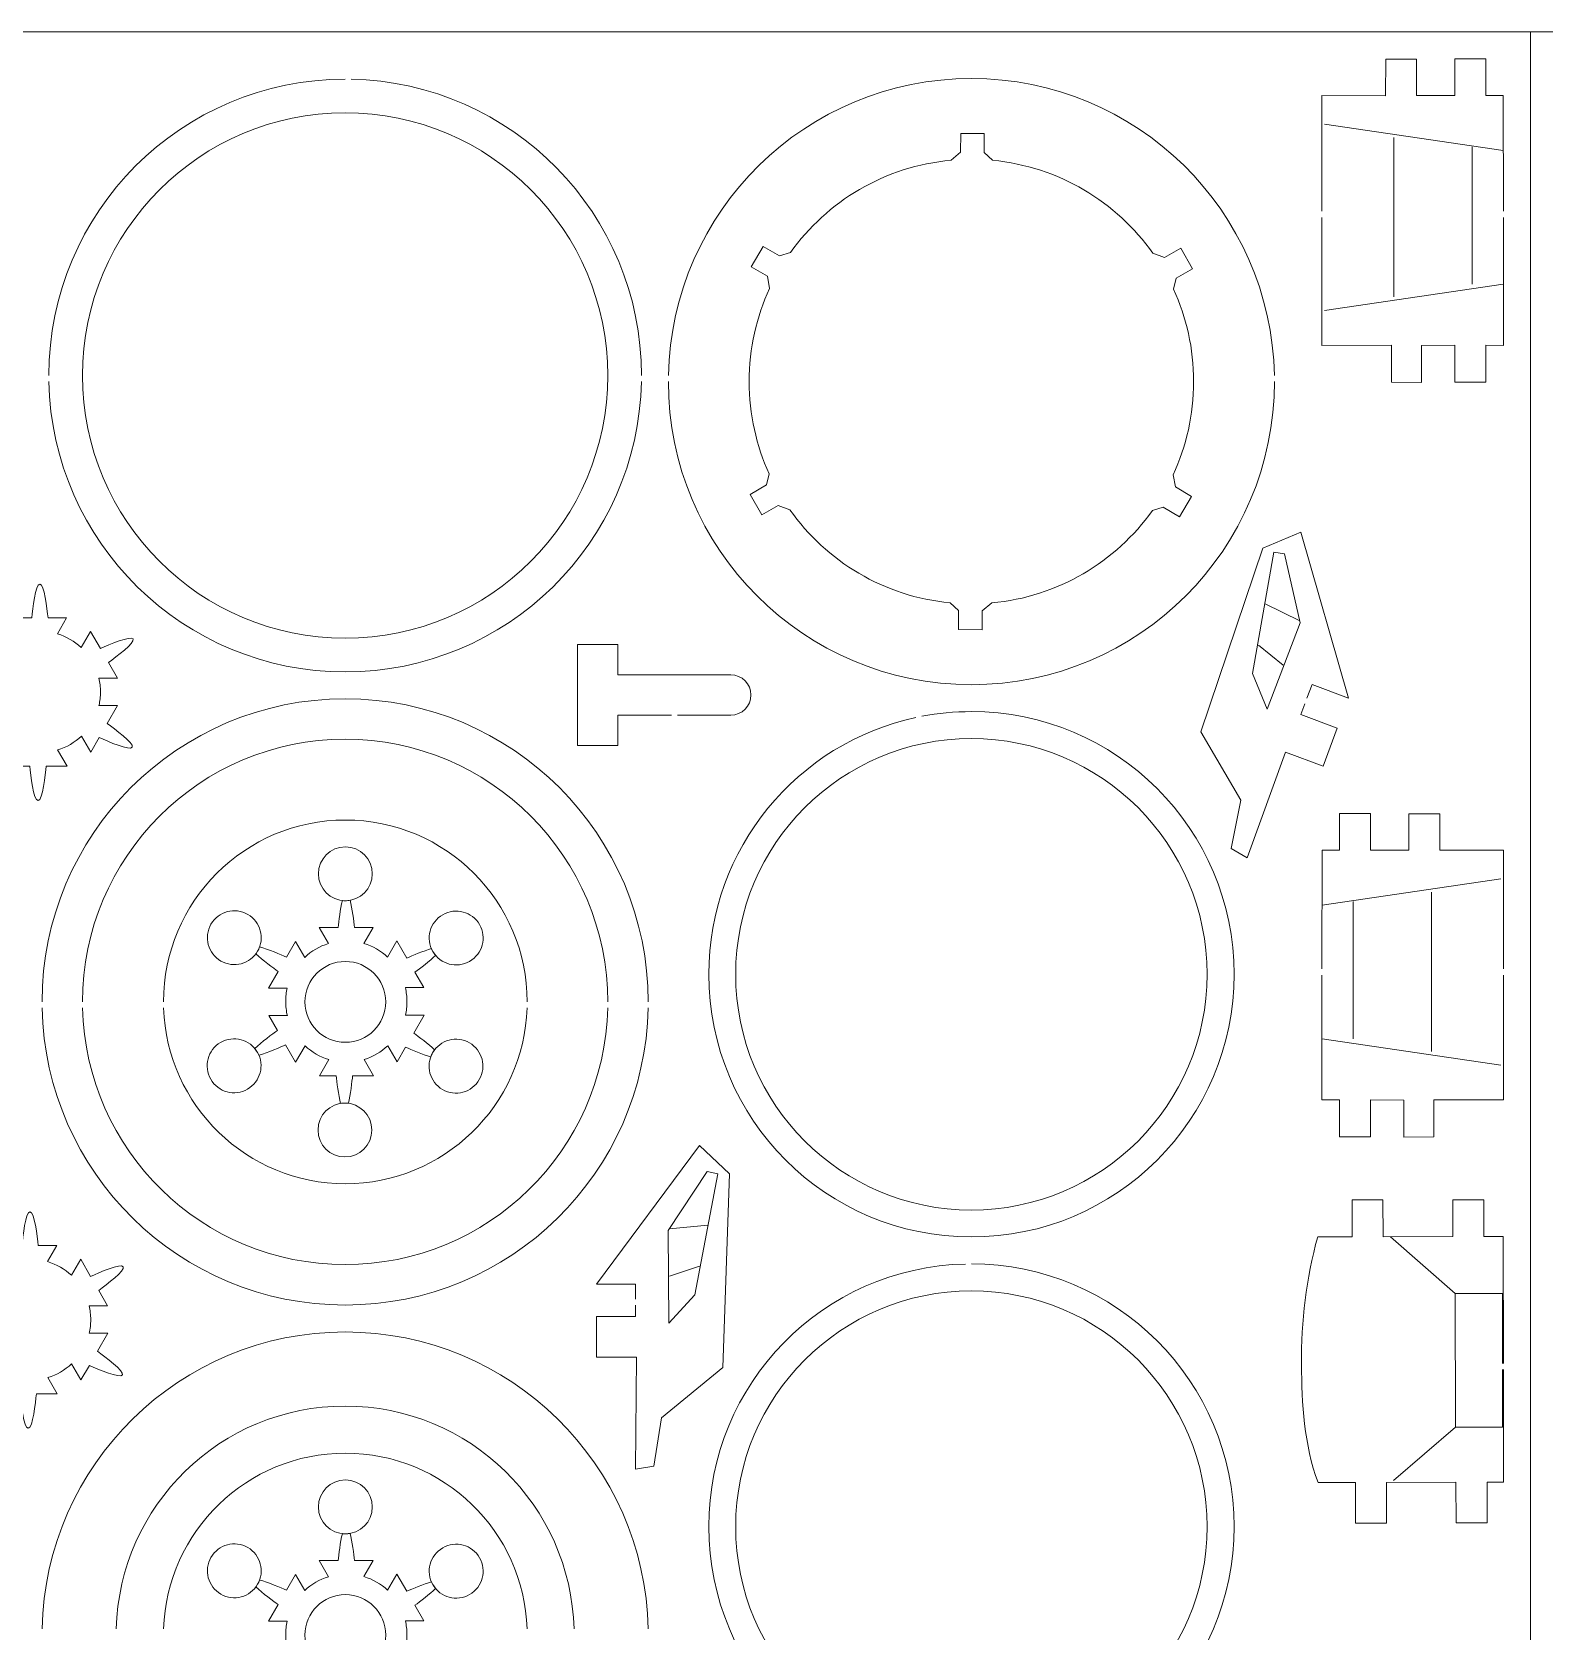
# Model space of a CAD drawing. Header units: centimetres. Extents: x -36.3 to 43.7, y -27.7 to 32.3.
# Drawn here: x 12.53 to 23.75, y 20.46 to 32.33 of the extents above; entities that cross this region are included whole.
import ezdxf

# ---------------------------------------------------------------- set-up
doc = ezdxf.new("R2010")
doc.units = ezdxf.units.CM
doc.header["$MEASUREMENT"] = 0
doc.layers.add('layer 1', color=7, linetype='Continuous')

msp = doc.modelspace()

# ---------------------------------------------------------------- linework, layer by layer
at = {"layer": 'layer 1', "color": 250, "lineweight": 20}
msp.add_lwpolyline([(-6.34629, 12.33283), (23.65371, 12.33283), (23.65371, 32.33283), (-6.34629, 32.33283), (-6.34629, 12.33283)], close=True, dxfattribs=at)
msp.add_open_spline([(23.65371, 2.33283), (23.65371, 2.33283), (23.65371, 32.33283), (23.65371, 32.33283), (23.65371, 32.33283), (43.65371, 32.33283), (43.65371, 32.33283), (43.65371, 32.33283), (43.65371, 2.33283), (43.65371, 2.33283), (43.65371, 2.33283), (23.65371, 2.33283), (23.65371, 2.33283)], degree=3, knots=[0, 0, 0, 0, 0.25, 0.25, 0.25, 0.5, 0.5, 0.5, 0.75, 0.75, 0.75, 1, 1, 1, 1], dxfattribs=at)
at = {"layer": 'layer 1', "color": 250, "lineweight": 9}
for points, knots in [([(23.45244, 31.00202), (23.45244, 31.00202), (23.45135, 31.86171), (23.45135, 31.86171), (23.45135, 31.86171), (23.32236, 31.86171), (23.32236, 31.86171), (23.32236, 31.86171), (23.32237, 32.13283), (23.32237, 32.13283), (23.32237, 32.13283), (23.09233, 32.13283), (23.09233, 32.13283), (23.09233, 32.13283), (23.09232, 31.86171), (23.09232, 31.86171), (23.09232, 31.86171), (22.80808, 31.86171), (22.80808, 31.86171), (22.80808, 31.86171), (22.80808, 32.13125), (22.80808, 32.13125), (22.80808, 32.13125), (22.57814, 32.13125), (22.57814, 32.13125), (22.57814, 32.13125), (22.57786, 31.86003), (22.57786, 31.86003), (22.57786, 31.86003), (22.10371, 31.86171), (22.10371, 31.86171), (22.10371, 31.86171), (22.10371, 31.00202), (22.10371, 31.00202)], [0, 0, 0, 0, 0.09090909, 0.09090909, 0.09090909, 0.18181818, 0.18181818, 0.18181818, 0.27272727, 0.27272727, 0.27272727, 0.36363636, 0.36363636, 0.36363636, 0.45454545, 0.45454545, 0.45454545, 0.54545455, 0.54545455, 0.54545455, 0.63636364, 0.63636364, 0.63636364, 0.72727273, 0.72727273, 0.72727273, 0.81818182, 0.81818182, 0.81818182, 0.90909091, 0.90909091, 0.90909091, 1, 1, 1, 1]), ([(17.25283, 29.78282), (17.27679, 31.00469), (18.27478, 31.98782), (19.50239, 31.98782), (20.73, 31.98782), (21.72799, 31.00469), (21.75195, 29.78282)], [0, 0, 0, 0, 0.5, 0.5, 0.5, 1, 1, 1, 1]), ([(14.85281, 31.73282), (15.92978, 31.73282), (16.80281, 30.85977), (16.80281, 29.78282), (16.80281, 28.70587), (15.92978, 27.83282), (14.85281, 27.83282), (13.77588, 27.83282), (12.90285, 28.70587), (12.90285, 29.78282), (12.90285, 30.85977), (13.77588, 31.73282), (14.85281, 31.73282)], [0, 0, 0, 0, 0.25, 0.25, 0.25, 0.5, 0.5, 0.5, 0.75, 0.75, 0.75, 1, 1, 1, 1]), ([(19.66, 31.38029), (20.15126, 31.33373), (20.57976, 31.07184), (20.85005, 30.69001), (20.85005, 30.69001), (20.93687, 30.65802), (20.93687, 30.65802), (20.93687, 30.65802), (21.05825, 30.72771), (21.05825, 30.72771), (21.05825, 30.72771), (21.14407, 30.57544), (21.14407, 30.57544), (21.14407, 30.57544), (21.02286, 30.50546), (21.02286, 30.50546), (21.02286, 30.50546), (21.00373, 30.4231), (21.00373, 30.4231), (21.09916, 30.21438), (21.15239, 29.98233), (21.15239, 29.73782), (21.15239, 29.49093), (21.09808, 29.25676), (21.0009, 29.04647), (21.0009, 29.04647), (21.01654, 28.95563), (21.01654, 28.95563), (21.01654, 28.95563), (21.13758, 28.88536), (21.13758, 28.88536), (21.13758, 28.88536), (21.04862, 28.7349), (21.04862, 28.7349), (21.04862, 28.7349), (20.92741, 28.80488), (20.92741, 28.80488), (20.92741, 28.80488), (20.84616, 28.78016), (20.84616, 28.78016), (20.57445, 28.39955), (20.14503, 28.13936), (19.65333, 28.09476), (19.65333, 28.09476), (19.58206, 28.03544), (19.58206, 28.03544), (19.58206, 28.03544), (19.58172, 27.89548), (19.58172, 27.89548), (19.58172, 27.89548), (19.40694, 27.89729), (19.40694, 27.89729), (19.40694, 27.89729), (19.40694, 28.03725), (19.40694, 28.03725), (19.40694, 28.03725), (19.3448, 28.09535), (19.3448, 28.09535), (18.85352, 28.14191), (18.42501, 28.40378), (18.15472, 28.78565), (18.15472, 28.78565), (18.06791, 28.81764), (18.06791, 28.81764), (18.06791, 28.81764), (17.94653, 28.74795), (17.94653, 28.74795), (17.94653, 28.74795), (17.86071, 28.90022), (17.86071, 28.90022), (17.86071, 28.90022), (17.98192, 28.9702), (17.98192, 28.9702), (17.98192, 28.9702), (18.00105, 29.05255), (18.00105, 29.05255), (17.90562, 29.26127), (17.85239, 29.49332), (17.85239, 29.73782), (17.85239, 29.98471), (17.90671, 30.21888), (18.00389, 30.42918), (18.00389, 30.42918), (17.98824, 30.52003), (17.98824, 30.52003), (17.98824, 30.52003), (17.8672, 30.5903), (17.8672, 30.5903), (17.8672, 30.5903), (17.95616, 30.74076), (17.95616, 30.74076), (17.95616, 30.74076), (18.07737, 30.67078), (18.07737, 30.67078), (18.07737, 30.67078), (18.15863, 30.6955), (18.15863, 30.6955), (18.43034, 31.07611), (18.85975, 31.33628), (19.35143, 31.38088), (19.35143, 31.38088), (19.42272, 31.44022), (19.42272, 31.44022), (19.42272, 31.44022), (19.42306, 31.58018), (19.42306, 31.58018), (19.42306, 31.58018), (19.59784, 31.57837), (19.59784, 31.57837), (19.59784, 31.57837), (19.59784, 31.43841), (19.59784, 31.43841), (19.59784, 31.43841), (19.66, 31.38029), (19.66, 31.38029)], [0, 0, 0, 0, 0.02631579, 0.02631579, 0.02631579, 0.05263158, 0.05263158, 0.05263158, 0.07894737, 0.07894737, 0.07894737, 0.10526316, 0.10526316, 0.10526316, 0.13157895, 0.13157895, 0.13157895, 0.15789474, 0.15789474, 0.15789474, 0.18421053, 0.18421053, 0.18421053, 0.21052632, 0.21052632, 0.21052632, 0.23684211, 0.23684211, 0.23684211, 0.26315789, 0.26315789, 0.26315789, 0.28947368, 0.28947368, 0.28947368, 0.31578947, 0.31578947, 0.31578947, 0.34210526, 0.34210526, 0.34210526, 0.36842105, 0.36842105, 0.36842105, 0.39473684, 0.39473684, 0.39473684, 0.42105263, 0.42105263, 0.42105263, 0.44736842, 0.44736842, 0.44736842, 0.47368421, 0.47368421, 0.47368421, 0.5, 0.5, 0.5, 0.52631579, 0.52631579, 0.52631579, 0.55263158, 0.55263158, 0.55263158, 0.57894737, 0.57894737, 0.57894737, 0.60526316, 0.60526316, 0.60526316, 0.63157895, 0.63157895, 0.63157895, 0.65789474, 0.65789474, 0.65789474, 0.68421053, 0.68421053, 0.68421053, 0.71052632, 0.71052632, 0.71052632, 0.73684211, 0.73684211, 0.73684211, 0.76315789, 0.76315789, 0.76315789, 0.78947368, 0.78947368, 0.78947368, 0.81578947, 0.81578947, 0.81578947, 0.84210526, 0.84210526, 0.84210526, 0.86842105, 0.86842105, 0.86842105, 0.89473684, 0.89473684, 0.89473684, 0.92105263, 0.92105263, 0.92105263, 0.94736842, 0.94736842, 0.94736842, 0.97368421, 0.97368421, 0.97368421, 1, 1, 1, 1]), ([(22.10371, 30.95702), (22.10371, 30.95702), (22.10371, 30.0064), (22.10371, 30.0064), (22.10371, 30.0064), (22.62076, 30.00817), (22.62076, 30.00817), (22.62076, 30.00817), (22.62076, 29.73321), (22.62076, 29.73321), (22.62076, 29.73321), (22.8433, 29.73106), (22.8433, 29.73106), (22.8433, 29.73106), (22.8433, 30.00602), (22.8433, 30.00602), (22.8433, 30.00602), (23.09233, 30.00817), (23.09233, 30.00817), (23.09233, 30.00817), (23.09233, 29.73321), (23.09233, 29.73321), (23.09233, 29.73321), (23.32237, 29.73321), (23.32237, 29.73321), (23.32237, 29.73321), (23.32237, 30.00817), (23.32237, 30.00817), (23.32237, 30.00817), (23.45371, 30.0064), (23.45371, 30.0064), (23.45371, 30.0064), (23.4525, 30.95702), (23.4525, 30.95702)], [0, 0, 0, 0, 0.09090909, 0.09090909, 0.09090909, 0.18181818, 0.18181818, 0.18181818, 0.27272727, 0.27272727, 0.27272727, 0.36363636, 0.36363636, 0.36363636, 0.45454545, 0.45454545, 0.45454545, 0.54545455, 0.54545455, 0.54545455, 0.63636364, 0.63636364, 0.63636364, 0.72727273, 0.72727273, 0.72727273, 0.81818182, 0.81818182, 0.81818182, 0.90909091, 0.90909091, 0.90909091, 1, 1, 1, 1]), ([(17.05238, 29.73782), (17.02843, 28.54357), (16.05283, 27.58282), (14.85281, 27.58282), (13.65283, 27.58282), (12.67723, 28.54357), (12.65328, 29.73782)], [0, 0, 0, 0, 0.5, 0.5, 0.5, 1, 1, 1, 1]), ([(21.75239, 29.73782), (21.75239, 28.49518), (20.74503, 27.48782), (19.50239, 27.48782), (18.25975, 27.48782), (17.25239, 28.49518), (17.25239, 29.73782)], [0, 0, 0, 0, 0.5, 0.5, 0.5, 1, 1, 1, 1]), ([(21.99351, 27.3868), (21.99351, 27.3868), (22.03203, 27.48952), (22.03203, 27.48952), (22.03203, 27.48952), (22.30295, 27.38793), (22.30295, 27.38793), (22.30295, 27.38793), (21.94861, 28.62086), (21.94861, 28.62086), (21.94861, 28.62086), (21.66561, 28.50184), (21.66561, 28.50184), (21.66561, 28.50184), (21.207, 27.13759), (21.207, 27.13759), (21.207, 27.13759), (21.5021, 26.62962), (21.5021, 26.62962), (21.5021, 26.62962), (21.43003, 26.2726), (21.43003, 26.2726), (21.43003, 26.2726), (21.5496, 26.20298), (21.5496, 26.20298), (21.5496, 26.20298), (21.83446, 26.98618), (21.83446, 26.98618), (21.83446, 26.98618), (22.11311, 26.88169), (22.11311, 26.88169), (22.11311, 26.88169), (22.21905, 27.16421), (22.21905, 27.16421), (22.21905, 27.16421), (21.94814, 27.26579), (21.94814, 27.26579), (21.94814, 27.26579), (21.97771, 27.34466), (21.97771, 27.34466)], [0, 0, 0, 0, 0.07692308, 0.07692308, 0.07692308, 0.15384615, 0.15384615, 0.15384615, 0.23076923, 0.23076923, 0.23076923, 0.30769231, 0.30769231, 0.30769231, 0.38461538, 0.38461538, 0.38461538, 0.46153846, 0.46153846, 0.46153846, 0.53846154, 0.53846154, 0.53846154, 0.61538462, 0.61538462, 0.61538462, 0.69230769, 0.69230769, 0.69230769, 0.76923077, 0.76923077, 0.76923077, 0.84615385, 0.84615385, 0.84615385, 0.92307692, 0.92307692, 0.92307692, 1, 1, 1, 1]), ([(12.36306, 27.82457), (12.39151, 27.84089), (12.42191, 27.8542), (12.45383, 27.86405), (12.45383, 27.86405), (12.38477, 27.98368), (12.38477, 27.98368), (12.38477, 27.98368), (12.52597, 27.98368), (12.52597, 27.98368), (12.53316, 28.04832), (12.5525, 28.23447), (12.5858, 28.23447), (12.61955, 28.23447), (12.63932, 28.05275), (12.64706, 27.98368), (12.64706, 27.98368), (12.78477, 27.98368), (12.78477, 27.98368), (12.78477, 27.98368), (12.71627, 27.86501), (12.71627, 27.86501), (12.7831, 27.84494), (12.84339, 27.80977), (12.89316, 27.76345), (12.89316, 27.76345), (12.96219, 27.883), (12.96219, 27.883), (12.96219, 27.883), (13.03576, 27.75557), (13.03576, 27.75557), (13.09903, 27.78333), (13.26208, 27.8553), (13.27832, 27.82717), (13.29481, 27.79862), (13.1544, 27.69487), (13.09576, 27.65166), (13.09576, 27.65166), (13.16219, 27.53659), (13.16219, 27.53659), (13.16219, 27.53659), (13.02491, 27.53658), (13.02491, 27.53658), (13.0326, 27.50363), (13.03667, 27.46929), (13.03667, 27.43399), (13.03667, 27.39913), (13.03272, 27.3652), (13.02521, 27.33262), (13.02521, 27.33262), (13.16369, 27.33261), (13.16369, 27.33261), (13.16369, 27.33261), (13.08677, 27.19937), (13.08677, 27.19937), (13.14106, 27.15947), (13.28828, 27.05222), (13.27185, 27.02378), (13.25519, 26.99492), (13.09198, 27.06641), (13.02653, 27.09503), (13.02653, 27.09503), (12.96369, 26.9862), (12.96369, 26.9862), (12.96369, 26.9862), (12.89459, 27.10587), (12.89459, 27.10587), (12.84501, 27.05933), (12.78488, 27.02388), (12.71817, 27.00353), (12.71817, 27.00353), (12.78779, 26.88291), (12.78779, 26.88291), (12.78779, 26.88291), (12.63318, 26.88291), (12.63318, 26.88291), (12.62642, 26.82286), (12.60695, 26.62769), (12.57286, 26.62769), (12.53835, 26.62768), (12.51845, 26.81757), (12.51109, 26.88291), (12.51109, 26.88291), (12.38779, 26.88291), (12.38779, 26.88291), (12.38779, 26.88291), (12.45708, 27.00295), (12.45708, 27.00295), (12.39026, 27.02302), (12.32999, 27.05819), (12.28022, 27.10451), (12.28022, 27.10451), (12.21039, 26.9836), (12.21039, 26.9836), (12.21039, 26.9836), (12.13606, 27.11233), (12.13606, 27.11233), (12.08676, 27.09102), (11.89788, 27.0046), (11.88034, 27.03499), (11.86263, 27.06565), (12.02585, 27.18302), (12.07446, 27.21903), (12.07446, 27.21903), (12.01039, 27.33001), (12.01039, 27.33001), (12.01039, 27.33001), (12.14876, 27.33002), (12.14876, 27.33002), (12.14087, 27.3634), (12.13667, 27.3982), (12.13667, 27.43399), (12.13667, 27.46835), (12.14053, 27.50181), (12.14783, 27.53397), (12.14783, 27.53397), (12.00888, 27.53398), (12.00888, 27.53398), (12.00888, 27.53398), (12.07986, 27.65691), (12.07986, 27.65691), (12.03405, 27.69083), (11.86949, 27.80839), (11.88681, 27.83838), (11.9043, 27.86869), (12.08342, 27.78833), (12.1412, 27.76317), (12.1412, 27.76317), (12.20888, 27.88039), (12.20888, 27.88039), (12.20888, 27.88039), (12.27773, 27.76116), (12.27773, 27.76116), (12.29049, 27.77321), (12.30397, 27.78453), (12.31807, 27.79504)], [0, 0, 0, 0, 0.02222222, 0.02222222, 0.02222222, 0.04444444, 0.04444444, 0.04444444, 0.06666667, 0.06666667, 0.06666667, 0.08888889, 0.08888889, 0.08888889, 0.11111111, 0.11111111, 0.11111111, 0.13333333, 0.13333333, 0.13333333, 0.15555556, 0.15555556, 0.15555556, 0.17777778, 0.17777778, 0.17777778, 0.2, 0.2, 0.2, 0.22222222, 0.22222222, 0.22222222, 0.24444444, 0.24444444, 0.24444444, 0.26666667, 0.26666667, 0.26666667, 0.28888889, 0.28888889, 0.28888889, 0.31111111, 0.31111111, 0.31111111, 0.33333333, 0.33333333, 0.33333333, 0.35555556, 0.35555556, 0.35555556, 0.37777778, 0.37777778, 0.37777778, 0.4, 0.4, 0.4, 0.42222222, 0.42222222, 0.42222222, 0.44444444, 0.44444444, 0.44444444, 0.46666667, 0.46666667, 0.46666667, 0.48888889, 0.48888889, 0.48888889, 0.51111111, 0.51111111, 0.51111111, 0.53333333, 0.53333333, 0.53333333, 0.55555556, 0.55555556, 0.55555556, 0.57777778, 0.57777778, 0.57777778, 0.6, 0.6, 0.6, 0.62222222, 0.62222222, 0.62222222, 0.64444444, 0.64444444, 0.64444444, 0.66666667, 0.66666667, 0.66666667, 0.68888889, 0.68888889, 0.68888889, 0.71111111, 0.71111111, 0.71111111, 0.73333333, 0.73333333, 0.73333333, 0.75555556, 0.75555556, 0.75555556, 0.77777778, 0.77777778, 0.77777778, 0.8, 0.8, 0.8, 0.82222222, 0.82222222, 0.82222222, 0.84444444, 0.84444444, 0.84444444, 0.86666667, 0.86666667, 0.86666667, 0.88888889, 0.88888889, 0.88888889, 0.91111111, 0.91111111, 0.91111111, 0.93333333, 0.93333333, 0.93333333, 0.95555556, 0.95555556, 0.95555556, 0.97777778, 0.97777778, 0.97777778, 1, 1, 1, 1]), ([(17.32042, 27.26155), (17.32042, 27.26155), (17.71565, 27.26155), (17.71565, 27.26155), (17.79815, 27.26155), (17.86564, 27.32904), (17.86564, 27.41155), (17.86564, 27.49406), (17.79811, 27.56155), (17.71565, 27.56155), (17.71565, 27.56155), (16.87755, 27.56155), (16.87755, 27.56155), (16.87755, 27.56155), (16.87755, 27.78655), (16.87755, 27.78655), (16.87755, 27.78655), (16.57755, 27.78655), (16.57755, 27.78655), (16.57755, 27.78655), (16.57755, 27.03655), (16.57755, 27.03655), (16.57755, 27.03655), (16.87755, 27.03655), (16.87755, 27.03655), (16.87755, 27.03655), (16.87755, 27.26155), (16.87755, 27.26155), (16.87755, 27.26155), (17.27542, 27.26155), (17.27542, 27.26155)], [0, 0, 0, 0, 0.1, 0.1, 0.1, 0.2, 0.2, 0.2, 0.3, 0.3, 0.3, 0.4, 0.4, 0.4, 0.5, 0.5, 0.5, 0.6, 0.6, 0.6, 0.7, 0.7, 0.7, 0.8, 0.8, 0.8, 0.9, 0.9, 0.9, 1, 1, 1, 1]), ([(12.60281, 25.13318), (12.60299, 26.37565), (13.61029, 27.38282), (14.85281, 27.38282), (16.09533, 27.38282), (17.10263, 26.37565), (17.10281, 25.13318)], [0, 0, 0, 0, 0.5, 0.5, 0.5, 1, 1, 1, 1]), ([(19.13512, 27.25329), (19.25406, 27.27596), (19.37684, 27.28782), (19.50239, 27.28782), (20.57934, 27.28782), (21.45239, 26.41477), (21.45239, 25.33782), (21.45239, 24.26087), (20.57934, 23.38782), (19.50239, 23.38782), (18.42544, 23.38782), (17.55239, 24.26087), (17.55239, 25.33782), (17.55239, 26.27332), (18.21118, 27.05498), (19.09012, 27.24416)], [0, 0, 0, 0, 0.2, 0.2, 0.2, 0.4, 0.4, 0.4, 0.6, 0.6, 0.6, 0.8, 0.8, 0.8, 1, 1, 1, 1]), ([(12.90281, 25.13318), (12.90299, 26.20996), (13.77598, 27.08282), (14.85281, 27.08282), (15.92964, 27.08282), (16.80263, 26.20996), (16.80281, 25.13318)], [0, 0, 0, 0, 0.5, 0.5, 0.5, 1, 1, 1, 1]), ([(19.50239, 27.08782), (20.46889, 27.08782), (21.25239, 26.30432), (21.25239, 25.33782), (21.25239, 24.37132), (20.46889, 23.58782), (19.50239, 23.58782), (18.53589, 23.58782), (17.75239, 24.37132), (17.75239, 25.33782), (17.75239, 26.30432), (18.53589, 27.08782), (19.50239, 27.08782)], [0, 0, 0, 0, 0.25, 0.25, 0.25, 0.5, 0.5, 0.5, 0.75, 0.75, 0.75, 1, 1, 1, 1]), ([(22.10495, 25.37756), (22.10495, 25.37756), (22.10608, 26.26022), (22.10608, 26.26022), (22.10608, 26.26022), (22.23506, 26.26022), (22.23506, 26.26022), (22.23506, 26.26022), (22.23505, 26.53134), (22.23505, 26.53134), (22.23505, 26.53134), (22.4651, 26.53134), (22.4651, 26.53134), (22.4651, 26.53134), (22.46511, 26.26022), (22.46511, 26.26022), (22.46511, 26.26022), (22.74935, 26.26022), (22.74935, 26.26022), (22.74935, 26.26022), (22.74935, 26.52976), (22.74935, 26.52976), (22.74935, 26.52976), (22.97928, 26.52976), (22.97928, 26.52976), (22.97928, 26.52976), (22.97956, 26.25854), (22.97956, 26.25854), (22.97956, 26.25854), (23.45371, 26.26022), (23.45371, 26.26022), (23.45371, 26.26022), (23.45371, 25.37756), (23.45371, 25.37756)], [0, 0, 0, 0, 0.09090909, 0.09090909, 0.09090909, 0.18181818, 0.18181818, 0.18181818, 0.27272727, 0.27272727, 0.27272727, 0.36363636, 0.36363636, 0.36363636, 0.45454545, 0.45454545, 0.45454545, 0.54545455, 0.54545455, 0.54545455, 0.63636364, 0.63636364, 0.63636364, 0.72727273, 0.72727273, 0.72727273, 0.81818182, 0.81818182, 0.81818182, 0.90909091, 0.90909091, 0.90909091, 1, 1, 1, 1]), ([(13.50436, 25.13318), (13.50436, 25.87876), (14.10878, 26.48318), (14.85436, 26.48318), (15.59994, 26.48318), (16.20436, 25.87876), (16.20436, 25.13318)], [0, 0, 0, 0, 0.5, 0.5, 0.5, 1, 1, 1, 1]), ([(14.85436, 26.28395), (14.96482, 26.28395), (15.05436, 26.19441), (15.05436, 26.08395), (15.05436, 25.97349), (14.96482, 25.88395), (14.85436, 25.88395), (14.7439, 25.88395), (14.65436, 25.97349), (14.65436, 26.08395), (14.65436, 26.19441), (14.7439, 26.28395), (14.85436, 26.28395)], [0, 0, 0, 0, 0.25, 0.25, 0.25, 0.5, 0.5, 0.5, 0.75, 0.75, 0.75, 1, 1, 1, 1]), ([(13.85668, 25.70973), (13.91191, 25.80539), (14.03422, 25.83816), (14.12988, 25.78293), (14.22554, 25.7277), (14.25832, 25.60539), (14.20309, 25.50973), (14.14786, 25.41407), (14.02554, 25.38129), (13.92988, 25.43652), (13.83422, 25.49175), (13.80145, 25.61407), (13.85668, 25.70973)], [0, 0, 0, 0, 0.25, 0.25, 0.25, 0.5, 0.5, 0.5, 0.75, 0.75, 0.75, 1, 1, 1, 1]), ([(15.85049, 25.70704), (15.90572, 25.61138), (15.87295, 25.48907), (15.77729, 25.43384), (15.68163, 25.37861), (15.55931, 25.41138), (15.50408, 25.50704), (15.44885, 25.6027), (15.48163, 25.72502), (15.57729, 25.78025), (15.67295, 25.83548), (15.79526, 25.8027), (15.85049, 25.70704)], [0, 0, 0, 0, 0.25, 0.25, 0.25, 0.5, 0.5, 0.5, 0.75, 0.75, 0.75, 1, 1, 1, 1]), ([(14.85436, 25.43318), (15.02005, 25.43318), (15.15436, 25.29887), (15.15436, 25.13318), (15.15436, 24.96749), (15.02005, 24.83318), (14.85436, 24.83318), (14.68867, 24.83318), (14.55436, 24.96749), (14.55436, 25.13318), (14.55436, 25.29887), (14.68867, 25.43318), (14.85436, 25.43318)], [0, 0, 0, 0, 0.25, 0.25, 0.25, 0.5, 0.5, 0.5, 0.75, 0.75, 0.75, 1, 1, 1, 1]), ([(23.45371, 25.33256), (23.45371, 25.33256), (23.45371, 24.4049), (23.45371, 24.4049), (23.45371, 24.4049), (22.93666, 24.40667), (22.93666, 24.40667), (22.93666, 24.40667), (22.93666, 24.13172), (22.93666, 24.13172), (22.93666, 24.13172), (22.71412, 24.12957), (22.71412, 24.12957), (22.71412, 24.12957), (22.71412, 24.40452), (22.71412, 24.40452), (22.71412, 24.40452), (22.4651, 24.40667), (22.4651, 24.40667), (22.4651, 24.40667), (22.4651, 24.13172), (22.4651, 24.13172), (22.4651, 24.13172), (22.23505, 24.13172), (22.23505, 24.13172), (22.23505, 24.13172), (22.23505, 24.40667), (22.23505, 24.40667), (22.23505, 24.40667), (22.10371, 24.4049), (22.10371, 24.4049), (22.10371, 24.4049), (22.10489, 25.33256), (22.10489, 25.33256)], [0, 0, 0, 0, 0.09090909, 0.09090909, 0.09090909, 0.18181818, 0.18181818, 0.18181818, 0.27272727, 0.27272727, 0.27272727, 0.36363636, 0.36363636, 0.36363636, 0.45454545, 0.45454545, 0.45454545, 0.54545455, 0.54545455, 0.54545455, 0.63636364, 0.63636364, 0.63636364, 0.72727273, 0.72727273, 0.72727273, 0.81818182, 0.81818182, 0.81818182, 0.90909091, 0.90909091, 0.90909091, 1, 1, 1, 1]), ([(17.10238, 25.08818), (17.07861, 23.86614), (16.08054, 22.88282), (14.85281, 22.88282), (13.62508, 22.88282), (12.62701, 23.86614), (12.60324, 25.08818)], [0, 0, 0, 0, 0.5, 0.5, 0.5, 1, 1, 1, 1]), ([(16.80231, 25.08818), (16.77859, 24.03185), (15.91484, 23.18282), (14.85281, 23.18282), (13.79078, 23.18282), (12.92703, 24.03185), (12.90331, 25.08818)], [0, 0, 0, 0, 0.5, 0.5, 0.5, 1, 1, 1, 1]), ([(16.20362, 25.08818), (16.17989, 24.36344), (15.58488, 23.78318), (14.85436, 23.78318), (14.12384, 23.78318), (13.52883, 24.36344), (13.5051, 25.08818)], [0, 0, 0, 0, 0.5, 0.5, 0.5, 1, 1, 1, 1]), ([(13.85513, 24.5586), (13.7999, 24.65426), (13.83267, 24.77657), (13.92833, 24.8318), (14.02399, 24.88703), (14.14631, 24.85426), (14.20154, 24.7586), (14.25677, 24.66294), (14.22399, 24.54062), (14.12833, 24.48539), (14.03267, 24.43016), (13.91036, 24.46294), (13.85513, 24.5586)], [0, 0, 0, 0, 0.25, 0.25, 0.25, 0.5, 0.5, 0.5, 0.75, 0.75, 0.75, 1, 1, 1, 1]), ([(15.84894, 24.55591), (15.79371, 24.46025), (15.6714, 24.42748), (15.57574, 24.48271), (15.48008, 24.53794), (15.4473, 24.66025), (15.50253, 24.75591), (15.55776, 24.85157), (15.68008, 24.88435), (15.77574, 24.82912), (15.8714, 24.77389), (15.90417, 24.65157), (15.84894, 24.55591)], [0, 0, 0, 0, 0.25, 0.25, 0.25, 0.5, 0.5, 0.5, 0.75, 0.75, 0.75, 1, 1, 1, 1]), ([(14.85126, 23.98169), (14.7408, 23.98169), (14.65126, 24.07123), (14.65126, 24.18169), (14.65126, 24.29215), (14.7408, 24.38169), (14.85126, 24.38169), (14.96172, 24.38169), (15.05126, 24.29215), (15.05126, 24.18169), (15.05126, 24.07123), (14.96172, 23.98169), (14.85126, 23.98169)], [0, 0, 0, 0, 0.25, 0.25, 0.25, 0.5, 0.5, 0.5, 0.75, 0.75, 0.75, 1, 1, 1, 1]), ([(17.00772, 22.92751), (17.00772, 22.92751), (17.00772, 23.03722), (17.00772, 23.03722), (17.00772, 23.03722), (16.71838, 23.03722), (16.71838, 23.03722), (16.71838, 23.03722), (17.48305, 24.06724), (17.48305, 24.06724), (17.48305, 24.06724), (17.70625, 23.85643), (17.70625, 23.85643), (17.70625, 23.85643), (17.65665, 22.41801), (17.65665, 22.41801), (17.65665, 22.41801), (17.20198, 22.046), (17.20198, 22.046), (17.20198, 22.046), (17.14411, 21.6864), (17.14411, 21.6864), (17.14411, 21.6864), (17.00771, 21.6632), (17.00771, 21.6632), (17.00771, 21.6632), (17.01598, 22.49655), (17.01598, 22.49655), (17.01598, 22.49655), (16.71838, 22.49655), (16.71838, 22.49655), (16.71838, 22.49655), (16.71838, 22.79828), (16.71838, 22.79828), (16.71838, 22.79828), (17.00771, 22.79828), (17.00771, 22.79828), (17.00771, 22.79828), (17.00772, 22.88251), (17.00772, 22.88251)], [0, 0, 0, 0, 0.07692308, 0.07692308, 0.07692308, 0.15384615, 0.15384615, 0.15384615, 0.23076923, 0.23076923, 0.23076923, 0.30769231, 0.30769231, 0.30769231, 0.38461538, 0.38461538, 0.38461538, 0.46153846, 0.46153846, 0.46153846, 0.53846154, 0.53846154, 0.53846154, 0.61538462, 0.61538462, 0.61538462, 0.69230769, 0.69230769, 0.69230769, 0.76923077, 0.76923077, 0.76923077, 0.84615385, 0.84615385, 0.84615385, 0.92307692, 0.92307692, 0.92307692, 1, 1, 1, 1]), ([(23.45261, 22.40296), (23.45261, 22.40296), (23.45371, 21.56716), (23.45371, 21.56716), (23.45371, 21.56716), (23.3309, 21.56662), (23.3309, 21.56662), (23.3309, 21.56662), (23.33129, 21.26555), (23.33129, 21.26555), (23.33129, 21.26555), (23.10074, 21.26522), (23.10074, 21.26522), (23.10074, 21.26522), (23.09894, 21.56668), (23.09894, 21.56668), (23.09894, 21.56668), (22.58428, 21.5654), (22.58428, 21.5654), (22.58428, 21.5654), (22.58468, 21.26423), (22.58468, 21.26423), (22.58468, 21.26423), (22.3535, 21.2639), (22.3535, 21.2639), (22.3535, 21.2639), (22.35311, 21.56531), (22.35311, 21.56531), (22.35311, 21.56531), (22.07588, 21.56496), (22.07588, 21.56496), (21.97148, 21.84717), (21.9559, 22.15028), (21.95272, 22.44299), (21.9493, 22.75838), (21.98835, 23.07902), (22.07347, 23.38934), (22.07347, 23.38934), (22.33031, 23.3897), (22.33031, 23.3897), (22.33031, 23.3897), (22.32995, 23.663), (22.32995, 23.663), (22.32995, 23.663), (22.55807, 23.66333), (22.55807, 23.66333), (22.55807, 23.66333), (22.55843, 23.39002), (22.55843, 23.39002), (22.55843, 23.39002), (23.07681, 23.39068), (23.07681, 23.39068), (23.07681, 23.39068), (23.07645, 23.66386), (23.07645, 23.66386), (23.07645, 23.66386), (23.30676, 23.66432), (23.30676, 23.66432), (23.30676, 23.66432), (23.30712, 23.39101), (23.30712, 23.39101), (23.30712, 23.39101), (23.45131, 23.39116), (23.45131, 23.39116), (23.45131, 23.39116), (23.45255, 22.44796), (23.45255, 22.44796)], [0, 0, 0, 0, 0.04545455, 0.04545455, 0.04545455, 0.09090909, 0.09090909, 0.09090909, 0.13636364, 0.13636364, 0.13636364, 0.18181818, 0.18181818, 0.18181818, 0.22727273, 0.22727273, 0.22727273, 0.27272727, 0.27272727, 0.27272727, 0.31818182, 0.31818182, 0.31818182, 0.36363636, 0.36363636, 0.36363636, 0.40909091, 0.40909091, 0.40909091, 0.45454545, 0.45454545, 0.45454545, 0.5, 0.5, 0.5, 0.54545455, 0.54545455, 0.54545455, 0.59090909, 0.59090909, 0.59090909, 0.63636364, 0.63636364, 0.63636364, 0.68181818, 0.68181818, 0.68181818, 0.72727273, 0.72727273, 0.72727273, 0.77272727, 0.77272727, 0.77272727, 0.81818182, 0.81818182, 0.81818182, 0.86363636, 0.86363636, 0.86363636, 0.90909091, 0.90909091, 0.90909091, 0.95454545, 0.95454545, 0.95454545, 1, 1, 1, 1]), ([(12.29026, 23.16464), (12.31871, 23.18096), (12.34911, 23.19427), (12.38103, 23.20412), (12.38103, 23.20412), (12.31197, 23.32375), (12.31197, 23.32375), (12.31197, 23.32375), (12.45317, 23.32375), (12.45317, 23.32375), (12.46036, 23.38839), (12.4797, 23.57454), (12.513, 23.57454), (12.54675, 23.57454), (12.56652, 23.39282), (12.57426, 23.32375), (12.57426, 23.32375), (12.71197, 23.32375), (12.71197, 23.32375), (12.71197, 23.32375), (12.64347, 23.20508), (12.64347, 23.20508), (12.7103, 23.18501), (12.77059, 23.14984), (12.82036, 23.10352), (12.82036, 23.10352), (12.88939, 23.22307), (12.88939, 23.22307), (12.88939, 23.22307), (12.96296, 23.09564), (12.96296, 23.09564), (13.02623, 23.1234), (13.18928, 23.19537), (13.20552, 23.16724), (13.22201, 23.13869), (13.0816, 23.03494), (13.02296, 22.99173), (13.02296, 22.99173), (13.08939, 22.87666), (13.08939, 22.87666), (13.08939, 22.87666), (12.95211, 22.87665), (12.95211, 22.87665), (12.9598, 22.8437), (12.96387, 22.80936), (12.96387, 22.77406), (12.96387, 22.7392), (12.95992, 22.70527), (12.95241, 22.67269), (12.95241, 22.67269), (13.09089, 22.67268), (13.09089, 22.67268), (13.09089, 22.67268), (13.01397, 22.53944), (13.01397, 22.53944), (13.06826, 22.49954), (13.21548, 22.39229), (13.19905, 22.36385), (13.18239, 22.33499), (13.01918, 22.40648), (12.95373, 22.4351), (12.95373, 22.4351), (12.89089, 22.32627), (12.89089, 22.32627), (12.89089, 22.32627), (12.82179, 22.44594), (12.82179, 22.44594), (12.77221, 22.3994), (12.71208, 22.36395), (12.64537, 22.3436), (12.64537, 22.3436), (12.71499, 22.22298), (12.71499, 22.22298), (12.71499, 22.22298), (12.56038, 22.22298), (12.56038, 22.22298), (12.55362, 22.16293), (12.53415, 21.96776), (12.50006, 21.96776), (12.46555, 21.96775), (12.44565, 22.15764), (12.43829, 22.22298), (12.43829, 22.22298), (12.31499, 22.22298), (12.31499, 22.22298), (12.31499, 22.22298), (12.38428, 22.34302), (12.38428, 22.34302), (12.31746, 22.36309), (12.25719, 22.39826), (12.20742, 22.44458), (12.20742, 22.44458), (12.13759, 22.32367), (12.13759, 22.32367), (12.13759, 22.32367), (12.06326, 22.4524), (12.06326, 22.4524), (12.01396, 22.43109), (11.82508, 22.34467), (11.80754, 22.37506), (11.78983, 22.40572), (11.95305, 22.52309), (12.00166, 22.5591), (12.00166, 22.5591), (11.93759, 22.67008), (11.93759, 22.67008), (11.93759, 22.67008), (12.07596, 22.67009), (12.07596, 22.67009), (12.06807, 22.70347), (12.06387, 22.73827), (12.06387, 22.77406), (12.06387, 22.80842), (12.06773, 22.84188), (12.07503, 22.87404), (12.07503, 22.87404), (11.93608, 22.87405), (11.93608, 22.87405), (11.93608, 22.87405), (12.00706, 22.99698), (12.00706, 22.99698), (11.96125, 23.0309), (11.79669, 23.14846), (11.81401, 23.17845), (11.8315, 23.20876), (12.01062, 23.1284), (12.0684, 23.10324), (12.0684, 23.10324), (12.13608, 23.22046), (12.13608, 23.22046), (12.13608, 23.22046), (12.20493, 23.10123), (12.20493, 23.10123), (12.21769, 23.11328), (12.23117, 23.1246), (12.24527, 23.13511)], [0, 0, 0, 0, 0.02222222, 0.02222222, 0.02222222, 0.04444444, 0.04444444, 0.04444444, 0.06666667, 0.06666667, 0.06666667, 0.08888889, 0.08888889, 0.08888889, 0.11111111, 0.11111111, 0.11111111, 0.13333333, 0.13333333, 0.13333333, 0.15555556, 0.15555556, 0.15555556, 0.17777778, 0.17777778, 0.17777778, 0.2, 0.2, 0.2, 0.22222222, 0.22222222, 0.22222222, 0.24444444, 0.24444444, 0.24444444, 0.26666667, 0.26666667, 0.26666667, 0.28888889, 0.28888889, 0.28888889, 0.31111111, 0.31111111, 0.31111111, 0.33333333, 0.33333333, 0.33333333, 0.35555556, 0.35555556, 0.35555556, 0.37777778, 0.37777778, 0.37777778, 0.4, 0.4, 0.4, 0.42222222, 0.42222222, 0.42222222, 0.44444444, 0.44444444, 0.44444444, 0.46666667, 0.46666667, 0.46666667, 0.48888889, 0.48888889, 0.48888889, 0.51111111, 0.51111111, 0.51111111, 0.53333333, 0.53333333, 0.53333333, 0.55555556, 0.55555556, 0.55555556, 0.57777778, 0.57777778, 0.57777778, 0.6, 0.6, 0.6, 0.62222222, 0.62222222, 0.62222222, 0.64444444, 0.64444444, 0.64444444, 0.66666667, 0.66666667, 0.66666667, 0.68888889, 0.68888889, 0.68888889, 0.71111111, 0.71111111, 0.71111111, 0.73333333, 0.73333333, 0.73333333, 0.75555556, 0.75555556, 0.75555556, 0.77777778, 0.77777778, 0.77777778, 0.8, 0.8, 0.8, 0.82222222, 0.82222222, 0.82222222, 0.84444444, 0.84444444, 0.84444444, 0.86666667, 0.86666667, 0.86666667, 0.88888889, 0.88888889, 0.88888889, 0.91111111, 0.91111111, 0.91111111, 0.93333333, 0.93333333, 0.93333333, 0.95555556, 0.95555556, 0.95555556, 0.97777778, 0.97777778, 0.97777778, 1, 1, 1, 1]), ([(19.50239, 23.18782), (20.57934, 23.18782), (21.45239, 22.31477), (21.45239, 21.23782), (21.45239, 20.16087), (20.57934, 19.28782), (19.50239, 19.28782), (18.42544, 19.28782), (17.55239, 20.16087), (17.55239, 21.23782), (17.55239, 22.29973), (18.40123, 23.16339), (19.45739, 23.18731)], [0, 0, 0, 0, 0.25, 0.25, 0.25, 0.5, 0.5, 0.5, 0.75, 0.75, 0.75, 1, 1, 1, 1]), ([(19.50239, 22.98782), (20.46889, 22.98782), (21.25239, 22.20432), (21.25239, 21.23782), (21.25239, 20.27132), (20.46889, 19.48782), (19.50239, 19.48782), (18.53589, 19.48782), (17.75239, 20.27132), (17.75239, 21.23782), (17.75239, 22.20432), (18.53589, 22.98782), (19.50239, 22.98782)], [0, 0, 0, 0, 0.25, 0.25, 0.25, 0.5, 0.5, 0.5, 0.75, 0.75, 0.75, 1, 1, 1, 1]), ([(12.60326, 20.47808), (12.62736, 21.69982), (13.62529, 22.68282), (14.85281, 22.68282), (16.08032, 22.68282), (17.07827, 21.69982), (17.10236, 20.47808)], [0, 0, 0, 0, 0.5, 0.5, 0.5, 1, 1, 1, 1]), ([(13.1534, 20.47808), (13.17738, 21.39604), (13.92906, 22.13282), (14.85281, 22.13282), (15.77655, 22.13282), (16.52825, 21.39604), (16.55222, 20.47808)], [0, 0, 0, 0, 0.5, 0.5, 0.5, 1, 1, 1, 1]), ([(13.50509, 20.47808), (13.52877, 21.20288), (14.12381, 21.78318), (14.85436, 21.78318), (15.58491, 21.78318), (16.17995, 21.20288), (16.20363, 20.47808)], [0, 0, 0, 0, 0.5, 0.5, 0.5, 1, 1, 1, 1]), ([(14.85436, 21.58395), (14.96482, 21.58395), (15.05436, 21.49441), (15.05436, 21.38395), (15.05436, 21.27349), (14.96482, 21.18395), (14.85436, 21.18395), (14.7439, 21.18395), (14.65436, 21.27349), (14.65436, 21.38395), (14.65436, 21.49441), (14.7439, 21.58395), (14.85436, 21.58395)], [0, 0, 0, 0, 0.25, 0.25, 0.25, 0.5, 0.5, 0.5, 0.75, 0.75, 0.75, 1, 1, 1, 1]), ([(13.85668, 21.00973), (13.91191, 21.10539), (14.03422, 21.13816), (14.12988, 21.08293), (14.22554, 21.0277), (14.25832, 20.90539), (14.20309, 20.80973), (14.14786, 20.71407), (14.02554, 20.68129), (13.92988, 20.73652), (13.83422, 20.79175), (13.80145, 20.91407), (13.85668, 21.00973)], [0, 0, 0, 0, 0.25, 0.25, 0.25, 0.5, 0.5, 0.5, 0.75, 0.75, 0.75, 1, 1, 1, 1]), ([(15.85049, 21.00704), (15.90572, 20.91138), (15.87295, 20.78907), (15.77729, 20.73384), (15.68163, 20.67861), (15.55931, 20.71138), (15.50408, 20.80704), (15.44885, 20.9027), (15.48163, 21.02502), (15.57729, 21.08025), (15.67295, 21.13548), (15.79526, 21.1027), (15.85049, 21.00704)], [0, 0, 0, 0, 0.25, 0.25, 0.25, 0.5, 0.5, 0.5, 0.75, 0.75, 0.75, 1, 1, 1, 1]), ([(14.85436, 20.73318), (15.02005, 20.73318), (15.15436, 20.59887), (15.15436, 20.43318), (15.15436, 20.26749), (15.02005, 20.13318), (14.85436, 20.13318), (14.68867, 20.13318), (14.55436, 20.26749), (14.55436, 20.43318), (14.55436, 20.59887), (14.68867, 20.73318), (14.85436, 20.73318)], [0, 0, 0, 0, 0.25, 0.25, 0.25, 0.5, 0.5, 0.5, 0.75, 0.75, 0.75, 1, 1, 1, 1])]:
    msp.add_open_spline(points, degree=3, knots=knots, dxfattribs=at)
for points in [[(12.65283, 29.78282), (12.65283, 30.99784), (13.63779, 31.98282), (14.85281, 31.98282)], [(14.89785, 31.98237), (16.09209, 31.95842), (17.05283, 30.9828), (17.05283, 29.78282)]]:
    msp.add_open_spline(points, degree=3, dxfattribs=at)
at = {"layer": 'layer 1', "color": 242, "lineweight": 9}
for points in [[(23.45018, 31.4535), (23.45018, 31.4535), (22.125, 31.64919), (22.125, 31.64919)], [(22.63868, 31.55012), (22.63868, 31.55012), (22.63844, 30.36665), (22.63844, 30.36665)], [(23.22007, 30.46012), (23.22007, 30.46012), (23.22007, 31.48019), (23.22007, 31.48019)], [(23.45018, 30.46054), (23.45018, 30.46054), (22.125, 30.26485), (22.125, 30.26485)], [(21.68303, 28.08918), (21.68303, 28.08918), (21.93991, 27.96196), (21.93991, 27.96196)], [(21.63368, 27.78102), (21.63368, 27.78102), (21.81655, 27.63299), (21.81655, 27.63299)], [(22.10724, 25.85201), (22.10724, 25.85201), (23.43242, 26.0477), (23.43242, 26.0477)], [(22.91875, 25.94863), (22.91875, 25.94863), (22.91899, 24.76516), (22.91899, 24.76516)], [(22.33736, 24.85863), (22.33736, 24.85863), (22.33736, 25.8787), (22.33736, 25.8787)], [(22.10724, 24.85905), (22.10724, 24.85905), (23.43242, 24.66336), (23.43242, 24.66336)], [(17.54505, 23.47616), (17.54505, 23.47616), (17.25985, 23.44723), (17.25985, 23.44723)], [(23.09495, 22.96868), (23.09495, 22.96868), (22.61414, 23.39006), (22.61414, 23.39006)], [(17.48305, 23.17029), (17.48305, 23.17029), (17.25985, 23.09589), (17.25985, 23.09589)], [(23.09625, 21.97609), (23.09625, 21.97609), (22.63736, 21.58127), (22.63736, 21.58127)]]:
    msp.add_open_spline(points, degree=3, dxfattribs=at)
for points, knots in [([(21.59063, 27.57203), (21.59063, 27.57203), (21.69851, 27.30643), (21.69851, 27.30643), (21.69851, 27.30643), (21.9433, 27.94744), (21.9433, 27.94744), (21.9433, 27.94744), (21.82622, 28.45928), (21.82622, 28.45928), (21.82622, 28.45928), (21.74688, 28.47136), (21.74688, 28.47136), (21.74688, 28.47136), (21.59063, 27.57203), (21.59063, 27.57203)], [0, 0, 0, 0, 0.2, 0.2, 0.2, 0.4, 0.4, 0.4, 0.6, 0.6, 0.6, 0.8, 0.8, 0.8, 1, 1, 1, 1]), ([(14.9913, 25.56712), (15.05813, 25.54705), (15.11842, 25.51188), (15.16819, 25.46556), (15.16819, 25.46556), (15.23722, 25.58511), (15.23722, 25.58511), (15.23722, 25.58511), (15.31079, 25.45768), (15.31079, 25.45768), (15.35203, 25.47578), (15.43568, 25.51266), (15.49341, 25.52835), (15.49651, 25.52113), (15.50005, 25.51401), (15.50408, 25.50704), (15.51002, 25.49675), (15.51675, 25.48719), (15.52413, 25.47838), (15.48262, 25.43628), (15.40918, 25.38206), (15.37079, 25.35377), (15.37079, 25.35377), (15.43722, 25.2387), (15.43722, 25.2387), (15.43722, 25.2387), (15.29994, 25.23869), (15.29994, 25.23869), (15.30763, 25.20574), (15.3117, 25.1714), (15.3117, 25.1361), (15.3117, 25.10124), (15.30775, 25.06731), (15.30024, 25.03473), (15.30024, 25.03473), (15.43872, 25.03472), (15.43872, 25.03472), (15.43872, 25.03472), (15.3618, 24.90148), (15.3618, 24.90148), (15.3975, 24.87524), (15.47339, 24.81987), (15.5165, 24.77695), (15.51148, 24.77032), (15.5068, 24.7633), (15.50253, 24.75591), (15.49686, 24.74609), (15.49214, 24.736), (15.4883, 24.72572), (15.43018, 24.74084), (15.34467, 24.77829), (15.30156, 24.79714), (15.30156, 24.79714), (15.23872, 24.68831), (15.23872, 24.68831), (15.23872, 24.68831), (15.16962, 24.80798), (15.16962, 24.80798), (15.12004, 24.76144), (15.05991, 24.72599), (14.9932, 24.70564), (14.9932, 24.70564), (15.06282, 24.58502), (15.06282, 24.58502), (15.06282, 24.58502), (14.90821, 24.58502), (14.90821, 24.58502), (14.90364, 24.54444), (14.89327, 24.44217), (14.8765, 24.38011), (14.86823, 24.38115), (14.85981, 24.38169), (14.85126, 24.38169), (14.84022, 24.38169), (14.8294, 24.38079), (14.81884, 24.37906), (14.80179, 24.43994), (14.79109, 24.54089), (14.78612, 24.58502), (14.78612, 24.58502), (14.66282, 24.58502), (14.66282, 24.58502), (14.66282, 24.58502), (14.73211, 24.70506), (14.73211, 24.70506), (14.66529, 24.72513), (14.60502, 24.7603), (14.55525, 24.80662), (14.55525, 24.80662), (14.48542, 24.68571), (14.48542, 24.68571), (14.48542, 24.68571), (14.41109, 24.81444), (14.41109, 24.81444), (14.37715, 24.79977), (14.27705, 24.75424), (14.21225, 24.73721), (14.20914, 24.74446), (14.20558, 24.7516), (14.20154, 24.7586), (14.19589, 24.76838), (14.18953, 24.7775), (14.18258, 24.78594), (14.22825, 24.83301), (14.31603, 24.89635), (14.34949, 24.92114), (14.34949, 24.92114), (14.28542, 25.03212), (14.28542, 25.03212), (14.28542, 25.03212), (14.42379, 25.03213), (14.42379, 25.03213), (14.4159, 25.06551), (14.4117, 25.10031), (14.4117, 25.1361), (14.4117, 25.17046), (14.41556, 25.20392), (14.42286, 25.23608), (14.42286, 25.23608), (14.28391, 25.23609), (14.28391, 25.23609), (14.28391, 25.23609), (14.35489, 25.35902), (14.35489, 25.35902), (14.32363, 25.38217), (14.23708, 25.44427), (14.19075, 25.4909), (14.19515, 25.49688), (14.19929, 25.50315), (14.20309, 25.50973), (14.20901, 25.51999), (14.21392, 25.53055), (14.21785, 25.54131), (14.28036, 25.52555), (14.37669, 25.4825), (14.41623, 25.46528), (14.41623, 25.46528), (14.48391, 25.5825), (14.48391, 25.5825), (14.48391, 25.5825), (14.55276, 25.46327), (14.55276, 25.46327), (14.6022, 25.50997), (14.66222, 25.5456), (14.72886, 25.56616), (14.72886, 25.56616), (14.6598, 25.68579), (14.6598, 25.68579), (14.6598, 25.68579), (14.801, 25.68579), (14.801, 25.68579), (14.80577, 25.72872), (14.81591, 25.82522), (14.83193, 25.88521), (14.83929, 25.88439), (14.84678, 25.88395), (14.85436, 25.88395), (14.8665, 25.88395), (14.87839, 25.88502), (14.88994, 25.8871), (14.90641, 25.82816), (14.91692, 25.73189), (14.92209, 25.68579), (14.92209, 25.68579), (15.0598, 25.68579), (15.0598, 25.68579), (15.0598, 25.68579), (14.9913, 25.56712), (14.9913, 25.56712)], [0, 0, 0, 0, 0.01785714, 0.01785714, 0.01785714, 0.03571429, 0.03571429, 0.03571429, 0.05357143, 0.05357143, 0.05357143, 0.07142857, 0.07142857, 0.07142857, 0.08928571, 0.08928571, 0.08928571, 0.10714286, 0.10714286, 0.10714286, 0.125, 0.125, 0.125, 0.14285714, 0.14285714, 0.14285714, 0.16071429, 0.16071429, 0.16071429, 0.17857143, 0.17857143, 0.17857143, 0.19642857, 0.19642857, 0.19642857, 0.21428571, 0.21428571, 0.21428571, 0.23214286, 0.23214286, 0.23214286, 0.25, 0.25, 0.25, 0.26785714, 0.26785714, 0.26785714, 0.28571429, 0.28571429, 0.28571429, 0.30357143, 0.30357143, 0.30357143, 0.32142857, 0.32142857, 0.32142857, 0.33928571, 0.33928571, 0.33928571, 0.35714286, 0.35714286, 0.35714286, 0.375, 0.375, 0.375, 0.39285714, 0.39285714, 0.39285714, 0.41071429, 0.41071429, 0.41071429, 0.42857143, 0.42857143, 0.42857143, 0.44642857, 0.44642857, 0.44642857, 0.46428571, 0.46428571, 0.46428571, 0.48214286, 0.48214286, 0.48214286, 0.5, 0.5, 0.5, 0.51785714, 0.51785714, 0.51785714, 0.53571429, 0.53571429, 0.53571429, 0.55357143, 0.55357143, 0.55357143, 0.57142857, 0.57142857, 0.57142857, 0.58928571, 0.58928571, 0.58928571, 0.60714286, 0.60714286, 0.60714286, 0.625, 0.625, 0.625, 0.64285714, 0.64285714, 0.64285714, 0.66071429, 0.66071429, 0.66071429, 0.67857143, 0.67857143, 0.67857143, 0.69642857, 0.69642857, 0.69642857, 0.71428571, 0.71428571, 0.71428571, 0.73214286, 0.73214286, 0.73214286, 0.75, 0.75, 0.75, 0.76785714, 0.76785714, 0.76785714, 0.78571429, 0.78571429, 0.78571429, 0.80357143, 0.80357143, 0.80357143, 0.82142857, 0.82142857, 0.82142857, 0.83928571, 0.83928571, 0.83928571, 0.85714286, 0.85714286, 0.85714286, 0.875, 0.875, 0.875, 0.89285714, 0.89285714, 0.89285714, 0.91071429, 0.91071429, 0.91071429, 0.92857143, 0.92857143, 0.92857143, 0.94642857, 0.94642857, 0.94642857, 0.96428571, 0.96428571, 0.96428571, 0.98214286, 0.98214286, 0.98214286, 1, 1, 1, 1]), ([(17.44998, 22.95949), (17.44998, 22.95949), (17.25572, 22.74868), (17.25572, 22.74868), (17.25572, 22.74868), (17.25158, 23.43483), (17.25158, 23.43483), (17.25158, 23.43483), (17.54092, 23.87297), (17.54092, 23.87297), (17.54092, 23.87297), (17.61945, 23.85643), (17.61945, 23.85643), (17.61945, 23.85643), (17.44998, 22.95949), (17.44998, 22.95949)], [0, 0, 0, 0, 0.2, 0.2, 0.2, 0.4, 0.4, 0.4, 0.6, 0.6, 0.6, 0.8, 0.8, 0.8, 1, 1, 1, 1]), ([(23.44527, 22.40296), (23.44527, 22.40296), (23.44583, 21.97617), (23.44583, 21.97617), (23.44583, 21.97617), (23.09626, 21.97571), (23.09626, 21.97571), (23.09626, 21.97571), (23.09495, 22.96868), (23.09495, 22.96868), (23.09495, 22.96868), (23.44452, 22.96914), (23.44452, 22.96914), (23.44452, 22.96914), (23.44521, 22.44796), (23.44521, 22.44796)], [0, 0, 0, 0, 0.2, 0.2, 0.2, 0.4, 0.4, 0.4, 0.6, 0.6, 0.6, 0.8, 0.8, 0.8, 1, 1, 1, 1]), ([(14.9913, 20.86712), (15.05813, 20.84705), (15.11842, 20.81188), (15.16819, 20.76556), (15.16819, 20.76556), (15.23722, 20.88511), (15.23722, 20.88511), (15.23722, 20.88511), (15.31079, 20.75768), (15.31079, 20.75768), (15.35203, 20.77578), (15.43568, 20.81266), (15.49341, 20.82835), (15.49651, 20.82113), (15.50005, 20.81401), (15.50408, 20.80704), (15.51002, 20.79675), (15.51675, 20.78719), (15.52413, 20.77838), (15.48262, 20.73628), (15.40918, 20.68206), (15.37079, 20.65377), (15.37079, 20.65377), (15.43722, 20.5387), (15.43722, 20.5387), (15.43722, 20.5387), (15.29994, 20.53869), (15.29994, 20.53869), (15.30763, 20.50574), (15.3117, 20.4714), (15.3117, 20.4361), (15.3117, 20.40124), (15.30775, 20.36731), (15.30024, 20.33473), (15.30024, 20.33473), (15.43872, 20.33472), (15.43872, 20.33472), (15.43872, 20.33472), (15.3618, 20.20148), (15.3618, 20.20148), (15.3975, 20.17524), (15.47339, 20.11987), (15.5165, 20.07695), (15.51148, 20.07032), (15.5068, 20.0633), (15.50253, 20.05591), (15.49686, 20.04609), (15.49214, 20.036), (15.4883, 20.02572), (15.43018, 20.04084), (15.34467, 20.07829), (15.30156, 20.09714), (15.30156, 20.09714), (15.23872, 19.98831), (15.23872, 19.98831), (15.23872, 19.98831), (15.16962, 20.10798), (15.16962, 20.10798), (15.12004, 20.06144), (15.05991, 20.02599), (14.9932, 20.00564), (14.9932, 20.00564), (15.06282, 19.88502), (15.06282, 19.88502), (15.06282, 19.88502), (14.90821, 19.88502), (14.90821, 19.88502), (14.90364, 19.84444), (14.89327, 19.74217), (14.8765, 19.68011), (14.86823, 19.68115), (14.85981, 19.68169), (14.85126, 19.68169), (14.84022, 19.68169), (14.8294, 19.68079), (14.81884, 19.67906), (14.80179, 19.73994), (14.79109, 19.84089), (14.78612, 19.88502), (14.78612, 19.88502), (14.66282, 19.88502), (14.66282, 19.88502), (14.66282, 19.88502), (14.73211, 20.00506), (14.73211, 20.00506), (14.66529, 20.02513), (14.60502, 20.0603), (14.55525, 20.10662), (14.55525, 20.10662), (14.48542, 19.98571), (14.48542, 19.98571), (14.48542, 19.98571), (14.41109, 20.11444), (14.41109, 20.11444), (14.37715, 20.09977), (14.27705, 20.05424), (14.21225, 20.03721), (14.20914, 20.04446), (14.20558, 20.0516), (14.20154, 20.0586), (14.19589, 20.06838), (14.18953, 20.0775), (14.18258, 20.08594), (14.22825, 20.13301), (14.31603, 20.19635), (14.34949, 20.22114), (14.34949, 20.22114), (14.28542, 20.33212), (14.28542, 20.33212), (14.28542, 20.33212), (14.42379, 20.33213), (14.42379, 20.33213), (14.4159, 20.36551), (14.4117, 20.40031), (14.4117, 20.4361), (14.4117, 20.47046), (14.41556, 20.50392), (14.42286, 20.53608), (14.42286, 20.53608), (14.28391, 20.53609), (14.28391, 20.53609), (14.28391, 20.53609), (14.35489, 20.65902), (14.35489, 20.65902), (14.32363, 20.68217), (14.23708, 20.74427), (14.19075, 20.7909), (14.19515, 20.79688), (14.19929, 20.80315), (14.20309, 20.80973), (14.20901, 20.81999), (14.21392, 20.83055), (14.21785, 20.84131), (14.28036, 20.82555), (14.37669, 20.7825), (14.41623, 20.76528), (14.41623, 20.76528), (14.48391, 20.8825), (14.48391, 20.8825), (14.48391, 20.8825), (14.55276, 20.76327), (14.55276, 20.76327), (14.6022, 20.80997), (14.66222, 20.8456), (14.72886, 20.86616), (14.72886, 20.86616), (14.6598, 20.98579), (14.6598, 20.98579), (14.6598, 20.98579), (14.801, 20.98579), (14.801, 20.98579), (14.80577, 21.02872), (14.81591, 21.12522), (14.83193, 21.18521), (14.83929, 21.18439), (14.84678, 21.18395), (14.85436, 21.18395), (14.8665, 21.18395), (14.87839, 21.18502), (14.88994, 21.1871), (14.90641, 21.12816), (14.91692, 21.03189), (14.92209, 20.98579), (14.92209, 20.98579), (15.0598, 20.98579), (15.0598, 20.98579), (15.0598, 20.98579), (14.9913, 20.86712), (14.9913, 20.86712)], [0, 0, 0, 0, 0.01785714, 0.01785714, 0.01785714, 0.03571429, 0.03571429, 0.03571429, 0.05357143, 0.05357143, 0.05357143, 0.07142857, 0.07142857, 0.07142857, 0.08928571, 0.08928571, 0.08928571, 0.10714286, 0.10714286, 0.10714286, 0.125, 0.125, 0.125, 0.14285714, 0.14285714, 0.14285714, 0.16071429, 0.16071429, 0.16071429, 0.17857143, 0.17857143, 0.17857143, 0.19642857, 0.19642857, 0.19642857, 0.21428571, 0.21428571, 0.21428571, 0.23214286, 0.23214286, 0.23214286, 0.25, 0.25, 0.25, 0.26785714, 0.26785714, 0.26785714, 0.28571429, 0.28571429, 0.28571429, 0.30357143, 0.30357143, 0.30357143, 0.32142857, 0.32142857, 0.32142857, 0.33928571, 0.33928571, 0.33928571, 0.35714286, 0.35714286, 0.35714286, 0.375, 0.375, 0.375, 0.39285714, 0.39285714, 0.39285714, 0.41071429, 0.41071429, 0.41071429, 0.42857143, 0.42857143, 0.42857143, 0.44642857, 0.44642857, 0.44642857, 0.46428571, 0.46428571, 0.46428571, 0.48214286, 0.48214286, 0.48214286, 0.5, 0.5, 0.5, 0.51785714, 0.51785714, 0.51785714, 0.53571429, 0.53571429, 0.53571429, 0.55357143, 0.55357143, 0.55357143, 0.57142857, 0.57142857, 0.57142857, 0.58928571, 0.58928571, 0.58928571, 0.60714286, 0.60714286, 0.60714286, 0.625, 0.625, 0.625, 0.64285714, 0.64285714, 0.64285714, 0.66071429, 0.66071429, 0.66071429, 0.67857143, 0.67857143, 0.67857143, 0.69642857, 0.69642857, 0.69642857, 0.71428571, 0.71428571, 0.71428571, 0.73214286, 0.73214286, 0.73214286, 0.75, 0.75, 0.75, 0.76785714, 0.76785714, 0.76785714, 0.78571429, 0.78571429, 0.78571429, 0.80357143, 0.80357143, 0.80357143, 0.82142857, 0.82142857, 0.82142857, 0.83928571, 0.83928571, 0.83928571, 0.85714286, 0.85714286, 0.85714286, 0.875, 0.875, 0.875, 0.89285714, 0.89285714, 0.89285714, 0.91071429, 0.91071429, 0.91071429, 0.92857143, 0.92857143, 0.92857143, 0.94642857, 0.94642857, 0.94642857, 0.96428571, 0.96428571, 0.96428571, 0.98214286, 0.98214286, 0.98214286, 1, 1, 1, 1])]:
    msp.add_open_spline(points, degree=3, knots=knots, dxfattribs=at)

doc.saveas('drawing.dxf')
